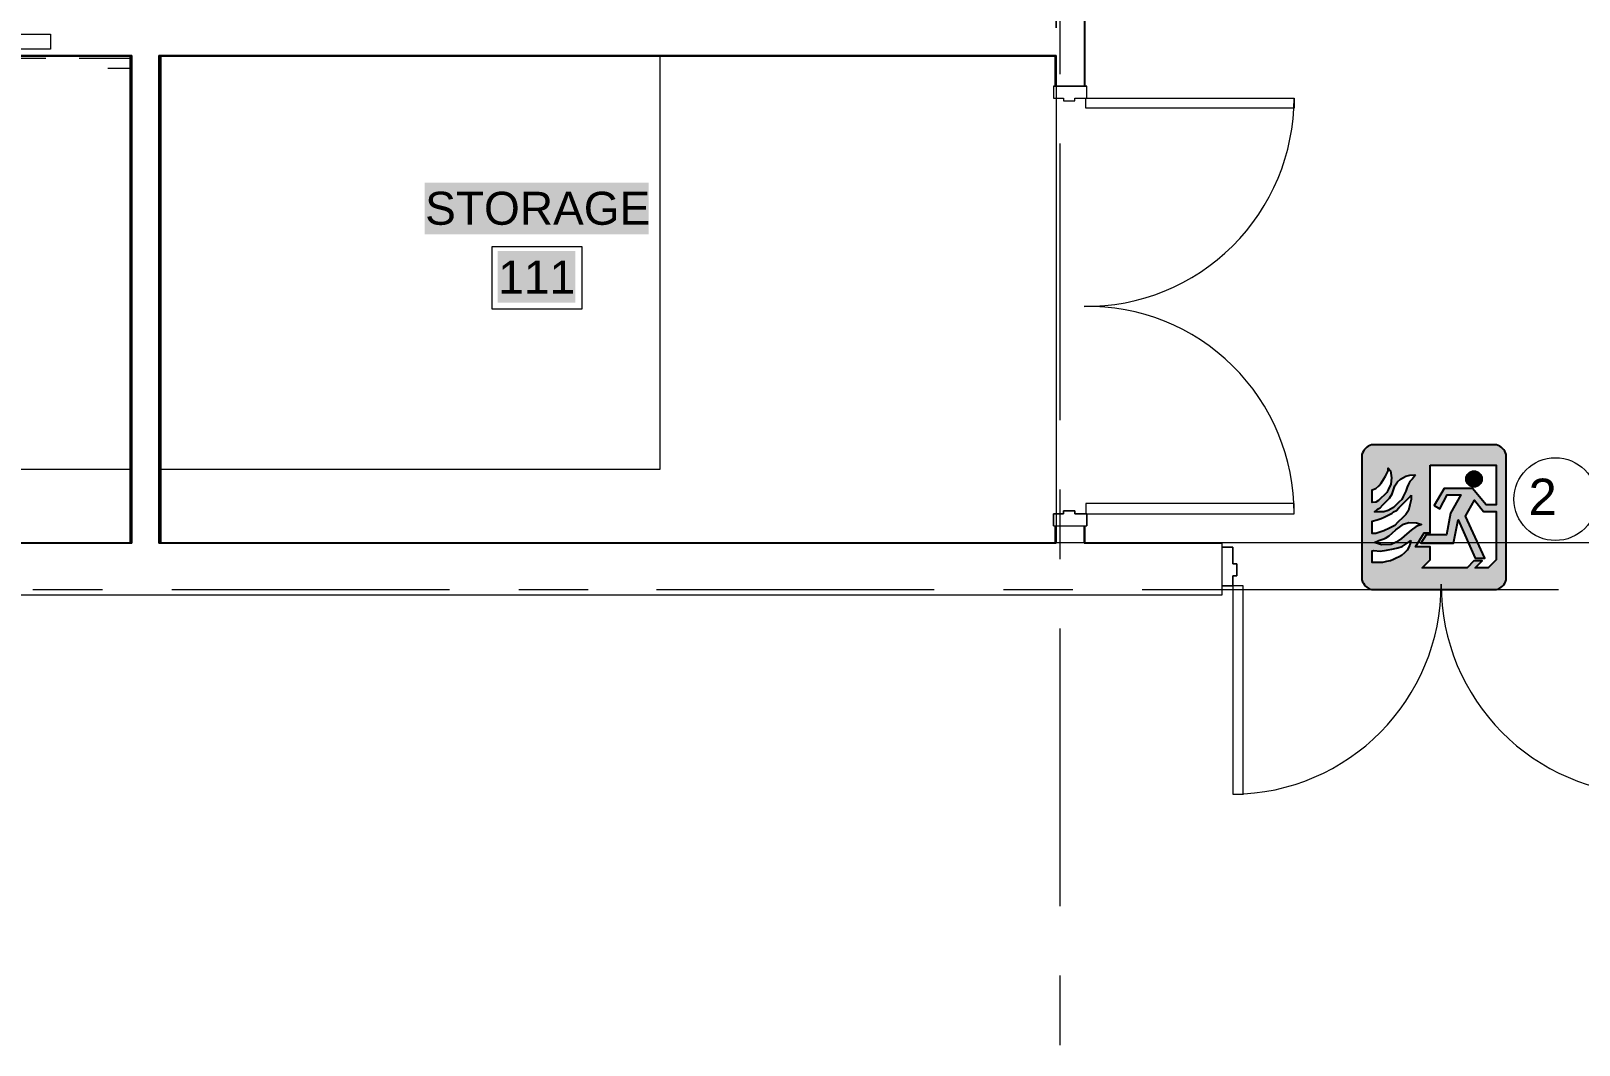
# Model space of a CAD drawing. Header units: inches. Extents: x 0.9 to 36.3, y 0.7 to 23.3.
# Drawn here: x 21.805 to 24.594, y 5.29 to 7.116 of the extents above; entities that cross this region are included whole.
import ezdxf

# ---------------------------------------------------------------- set-up
doc = ezdxf.new("R2010")
doc.units = ezdxf.units.IN
for name, color, linetype, lineweight, true_color in [('Boarder for name', 7, 'Continuous', 5, 0x777777), ('Doors', 7, 'Continuous', 5, 0xf2db9c), ('PDF_Geometry', 7, 'Continuous', 9, 0x777777)]:
    doc.layers.add(name, color=color, linetype=linetype, lineweight=lineweight, true_color=true_color)
doc.layers.add('Numbering Signages', color=82, linetype='Continuous', lineweight=0)
doc.layers.add('PDF_Solid Fills', color=7, linetype='Continuous', true_color=0xffffff)
doc.layers.add('PDF_Text', color=7, linetype='Continuous')
doc.layers.add('Signages', color=82, linetype='Continuous')
doc.styles.add('PDF Arial', font='arial.ttf')
doc.styles.get("Standard").update_dxf_attribs({"font": 'arial.ttf'})

msp = doc.modelspace()

# ---------------------------------------------------------------- hatches: boundary and pattern name
at = {"layer": 'Signages', "linetype": 'ByBlock', "ltscale": 0.001, "transparency": 33554559}
h = msp.add_hatch(color=256, dxfattribs=at)
h.paths.add_polyline_path([(24.4059, 6.2706), (24.4221, 6.2501), (24.4447, 6.2501), (24.4447, 6.1635), (24.4304, 6.1489), (24.4071, 6.1489), (24.4193, 6.1613), (24.4047, 6.1613), (24.3925, 6.1489), (24.3118, 6.1489), (24.3261, 6.1635), (24.3261, 6.1868), (24.2994, 6.1868), (24.3152, 6.2117), (24.3261, 6.2117), (24.3261, 6.3222), (24.2548, 6.3222), (24.2564, 6.311), (24.2549, 6.2994), (24.2501, 6.2895), (24.2476, 6.2844), (24.2428, 6.2798), (24.2378, 6.2748), (24.233, 6.2699), (24.2281, 6.2671), (24.2213, 6.2663), (24.2213, 6.2892), (24.2281, 6.2919), (24.2335, 6.2964), (24.2379, 6.3016), (24.2427, 6.309), (24.2453, 6.314), (24.2494, 6.3222), (24.2031, 6.3222), (24.2031, 6.1271, 0.273363), (24.2205, 6.1098), (24.3453, 6.1098, 0.005194), (24.3455, 6.1293, -0.001433), (24.3455, 6.1348, -0.001433), (24.3455, 6.1293, 0.005194), (24.3458, 6.1098), (24.4452, 6.1098, 0.273363), (24.4626, 6.1271), (24.4626, 6.3222), (24.4447, 6.3222), (24.4447, 6.2624), (24.4268, 6.2624), (24.4019, 6.2918), (24.3511, 6.2918), (24.3334, 6.2612), (24.3434, 6.2549), (24.3564, 6.2801), (24.3811, 6.2801), (24.3626, 6.2472), (24.3554, 6.2081), (24.3188, 6.2081), (24.309, 6.1933), (24.3679, 6.1933), (24.3764, 6.2352), (24.4072, 6.1662), (24.4243, 6.1662), (24.3893, 6.2419)])
h.paths.add_polyline_path([(24.3106, 6.227), (24.3008, 6.2231), (24.2915, 6.2168), (24.2837, 6.2102), (24.2743, 6.202), (24.2645, 6.1951), (24.2557, 6.191), (24.2384, 6.1903), (24.2256, 6.1948), (24.2337, 6.1979), (24.2407, 6.2006), (24.2455, 6.2024), (24.2518, 6.2063), (24.2575, 6.2113), (24.2642, 6.2173), (24.2706, 6.222), (24.2779, 6.2278), (24.2876, 6.2307), (24.301, 6.2299)], flags=16)
h.paths.add_polyline_path([(24.2918, 6.2717), (24.2894, 6.2623), (24.2869, 6.2524), (24.2819, 6.2451), (24.2771, 6.2403), (24.2673, 6.2303), (24.2624, 6.2254), (24.2576, 6.2229), (24.2526, 6.2204), (24.2427, 6.2155), (24.2354, 6.213), (24.228, 6.2105), (24.2213, 6.2105), (24.2213, 6.2328), (24.2305, 6.2352), (24.2378, 6.2377), (24.2429, 6.2401), (24.2477, 6.2423), (24.2526, 6.245), (24.2574, 6.2476), (24.2599, 6.2498), (24.265, 6.2523), (24.2697, 6.2572), (24.2746, 6.2622), (24.2795, 6.2672), (24.2845, 6.2721), (24.2894, 6.277), (24.2917, 6.2796)], flags=16)
h.paths.add_polyline_path([(24.2992, 6.3165), (24.2943, 6.3094), (24.2894, 6.3042), (24.2869, 6.2993), (24.2844, 6.2944), (24.282, 6.287), (24.2796, 6.282), (24.2772, 6.2771), (24.2747, 6.2722), (24.2697, 6.2672), (24.2648, 6.2623), (24.2599, 6.2574), (24.2501, 6.2524), (24.2427, 6.25), (24.2256, 6.2498), (24.2308, 6.2548), (24.2356, 6.2572), (24.2404, 6.2621), (24.2478, 6.2695), (24.2525, 6.2746), (24.2572, 6.282), (24.2597, 6.2896), (24.262, 6.2966), (24.2673, 6.3039), (24.2725, 6.3088), (24.2777, 6.3115), (24.2822, 6.3137), (24.2895, 6.316)], flags=16)
h.paths.add_polyline_path([(24.291, 6.1983), (24.2892, 6.19), (24.2844, 6.1809), (24.2795, 6.1761), (24.2745, 6.1712), (24.2698, 6.1687), (24.2649, 6.1661), (24.2599, 6.1638), (24.2547, 6.1614), (24.2473, 6.1602), (24.2399, 6.1588), (24.2213, 6.1588), (24.2213, 6.1793), (24.2244, 6.1802), (24.236, 6.1788), (24.2475, 6.1806), (24.26, 6.183), (24.2677, 6.1852), (24.2752, 6.1872), (24.281, 6.1909), (24.2846, 6.1932)], flags=16)
h.paths.add_polyline_path([(24.2205, 6.3704, 0.273363), (24.2031, 6.353), (24.2031, 6.3222), (24.2494, 6.3222), (24.2502, 6.3237), (24.2503, 6.3286), (24.2546, 6.3233), (24.2548, 6.3222), (24.3261, 6.3222), (24.3261, 6.3336), (24.4447, 6.3336), (24.4447, 6.3222), (24.4626, 6.3222), (24.4626, 6.353, 0.273363), (24.4452, 6.3704)])
msp.add_hatch(color=256, dxfattribs=at).paths.add_polyline_path([(24.4191, 6.3088, 0.323845), (24.4093, 6.3222), (24.4004, 6.3222, 0.323845), (24.3907, 6.3088, 1)])

# ---------------------------------------------------------------- linework, layer by layer
at = {"layer": 'Boarder for name', "linetype": 'ByBlock'}
msp.add_lwpolyline([(22.6363, 6.7277), (22.7979, 6.7277), (22.7979, 6.6144), (22.6363, 6.6144)], close=True, dxfattribs=at)
at = {"layer": 'Doors', "linetype": 'ByBlock'}
for p, q in [((23.6474, 7.0164), (23.7074, 7.0164)), ((23.6474, 6.2247), (23.7074, 6.2247))]:
    msp.add_line(p, q, dxfattribs=at)
for points in [[(23.6474, 7.0164), (23.6474, 6.9947), (23.6657, 6.9947), (23.6657, 6.9897), (23.6857, 6.9897), (23.6857, 6.9947), (23.7074, 6.9947), (23.7074, 7.0164)], [(24.0807, 6.9947), (24.0807, 6.9764), (23.7057, 6.9764), (23.7057, 6.9947)], [(23.6474, 6.2247), (23.7074, 6.2247), (23.7074, 6.2464), (23.6857, 6.2464), (23.6857, 6.2514), (23.6657, 6.2514), (23.6657, 6.2464), (23.6474, 6.2464)], [(24.0807, 6.2464), (24.0807, 6.2647), (23.7057, 6.2647), (23.7057, 6.2464)], [(23.9707, 5.7414), (23.989, 5.7414), (23.989, 6.1164), (23.9707, 6.1164)]]:
    msp.add_lwpolyline(points, close=True, dxfattribs=at)
for points in [[(23.6474, 7.0164), (23.6474, 6.9947), (23.6657, 6.9947), (23.6657, 6.9897), (23.6857, 6.9897), (23.6857, 6.9947), (23.7074, 6.9947), (23.7074, 7.0164)], [(23.6474, 6.2247), (23.6474, 6.2464), (23.6657, 6.2464), (23.6657, 6.2514), (23.6857, 6.2514), (23.6857, 6.2464), (23.7074, 6.2464), (23.7074, 6.2247)]]:
    msp.add_lwpolyline(points, dxfattribs=at)
for points in [[(24.0807, 6.2464, 0.420932), (23.7024, 6.6197, 0.417351), (24.0807, 6.9947)], [(23.9707, 5.7414, 0.413301), (24.3457, 6.1198, 0.413301), (24.7207, 5.7414)]]:
    msp.add_lwpolyline(points, format="xyb", dxfattribs=at)
at = {"layer": 'Numbering Signages', "linetype": 'ByBlock', "ltscale": 0.001}
msp.add_circle((24.5515, 6.2727, 4.0873), 0.0746, dxfattribs=at)
at = {"layer": 'PDF_Geometry', "linetype": 'ByBlock'}
for points in [[(23.704, 7.0964), (23.704, 7.0597), (23.704, 7.0964), (23.704, 7.0597), (23.704, 7.0964), (23.704, 8.8096), (23.704, 7.0964), (23.704, 8.8096), (23.7024, 8.8096), (23.7024, 7.0964), (23.7024, 7.0597), (23.7024, 7.0164)], [(23.6524, 7.4097), (23.6524, 7.1214), (23.6524, 7.433), (23.7024, 7.433), (23.7024, 7.0964), (23.7024, 7.0597), (23.7024, 7.0164), (23.6524, 7.0164), (23.6524, 7.0597), (23.6524, 7.0714), (22.0358, 7.0714), (22.0358, 6.1931), (23.6524, 6.1931), (23.6524, 6.2247), (23.7024, 6.2247), (23.7024, 6.1931), (23.9507, 6.1931), (23.9507, 6.0998), (20.3292, 6.0998)], [(23.659, 7.163), (23.659, 7.038)], [(21.4858, 7.1097), (21.8408, 7.1097), (21.8408, 7.083), (21.4858, 7.083)], [(20.3142, 7.0714), (20.9441, 7.0714), (20.3125, 7.0714), (20.9441, 7.0714), (20.9441, 7.0697), (20.3158, 7.0697), (20.3158, 6.1947), (21.9841, 6.1947), (21.9841, 7.0697), (21.4858, 7.0697), (21.4858, 7.0714), (21.9874, 7.0714), (21.4858, 7.0714), (21.9858, 7.0714), (21.9858, 6.1931), (21.9858, 7.0714)], [(21.4858, 7.0714), (21.9874, 7.0714), (21.9874, 6.1931), (20.3125, 6.1931)], [(21.9874, 7.0714), (21.9874, 6.1931), (21.9858, 6.1931), (20.3142, 6.1931), (20.3125, 6.1931), (20.3125, 7.0714)], [(21.7374, 6.9247), (21.7374, 7.0664), (21.8324, 7.0664)], [(21.8924, 7.0664), (21.9874, 7.0664), (21.9874, 6.9247)], [(21.9874, 7.0714), (21.9874, 7.0714)], [(23.6524, 6.2247), (23.6524, 6.1931), (23.6507, 6.1931), (23.6507, 6.2247), (23.6507, 6.1931), (22.0374, 6.1931), (22.0358, 6.1931), (22.0358, 7.0714), (23.6524, 7.0714), (23.6524, 7.0597), (23.6524, 6.1931)], [(23.6507, 7.0714), (23.6507, 7.0597), (23.6507, 7.0697), (23.6507, 7.0714), (23.6507, 7.0697), (22.0391, 7.0697), (22.0374, 7.0697), (22.0374, 7.0714), (22.0374, 7.0697), (22.0391, 7.0697), (22.0391, 6.1947), (24.7423, 6.1947)], [(23.6507, 7.0714), (22.0374, 7.0714), (23.6507, 7.0714)], [(22.0374, 7.0714), (22.0374, 6.1931), (22.0374, 7.0714)], [(22.0391, 6.3264), (22.9391, 6.3264), (22.9391, 7.0697)], [(23.6507, 7.0597), (23.6507, 7.0714), (23.6507, 7.0597)], [(23.6507, 7.0164), (23.6507, 7.0597), (23.6507, 7.0164)], [(23.704, 7.0597), (23.704, 7.0164)], [(23.704, 7.0597), (23.704, 7.0164)], [(21.9841, 7.048), (21.9441, 7.048)], [(23.659, 6.9131), (23.659, 6.4147)], [(21.9874, 6.8664), (21.9874, 6.7481)], [(21.9874, 6.6881), (21.9874, 6.5714)], [(21.9874, 6.5114), (21.9874, 6.3931)], [(21.8324, 6.1931), (21.7374, 6.1931), (21.7374, 6.3347)], [(21.9874, 6.3347), (21.9874, 6.1931), (21.8924, 6.1931)], [(20.3208, 6.3264), (21.9841, 6.3264)], [(23.659, 6.2897), (23.659, 6.1647)], [(23.7024, 6.1947), (23.9507, 6.1947), (23.9507, 6.1931), (23.7024, 6.1931), (23.9507, 6.1931), (23.704, 6.1931), (23.704, 6.2247), (23.704, 6.1947), (23.704, 6.2247), (23.704, 6.1931), (23.7024, 6.1931), (23.7024, 6.2247)], [(23.9507, 6.1931), (23.9507, 6.1931)], [(23.9507, 6.1864), (23.9707, 6.1864), (23.9707, 6.1564), (23.9774, 6.1564), (23.9774, 6.1348), (23.9707, 6.1348), (23.9707, 6.1164), (23.9507, 6.1164)], [(21.8091, 6.1098), (21.9341, 6.1098)], [(22.0591, 6.1098), (22.5591, 6.1098)], [(22.6841, 6.1098), (22.8091, 6.1098)], [(22.9324, 6.1098), (23.4324, 6.1098)], [(23.5574, 6.1098), (23.6824, 6.1098)], [(23.8074, 6.1098), (24.3073, 6.1098)], [(24.4323, 6.1098), (24.5573, 6.1098)], [(23.659, 6.0398), (23.659, 5.5398)], [(23.659, 5.4148), (23.659, 5.2898)]]:
    msp.add_lwpolyline(points, dxfattribs=at)
for points in [[(23.6507, 7.0164), (23.6507, 7.0597)], [(23.704, 7.0164), (23.704, 7.0597)], [(23.6507, 6.1947), (23.6507, 6.2247)], [(20.3125, 6.1931), (21.9874, 6.1931)], [(22.0358, 6.1931), (23.6524, 6.1931)], [(23.9707, 6.1864), (23.9507, 6.1864), (23.9507, 6.1164), (23.9707, 6.1164), (23.9707, 6.1348), (23.9774, 6.1348), (23.9774, 6.1564), (23.9707, 6.1564)]]:
    msp.add_lwpolyline(points, close=True, dxfattribs=at)
at = {"layer": 'PDF_Solid Fills', "linetype": 'ByBlock', "transparency": 33554559}
for points in [[(22.5146, 6.7494), (22.9179, 6.7494), (22.5146, 6.8427), (22.9179, 6.8427)], [(22.6463, 6.6261), (22.7863, 6.6261), (22.6463, 6.7194), (22.7863, 6.7194)]]:
    msp.add_solid(points, dxfattribs=at)
at = {"layer": 'Signages', "linetype": 'ByBlock', "elevation": -2.7249}
for points in [[(24.4626, 6.353, 0.273363), (24.4452, 6.3704), (24.2205, 6.3704, 0.273363), (24.2031, 6.353), (24.2031, 6.1271, 0.273363), (24.2205, 6.1098), (24.4452, 6.1098, 0.273363), (24.4626, 6.1271), (24.4626, 6.353, 0.273363)], [(24.4191, 6.3088, -1), (24.3907, 6.3088, -1), (24.4191, 6.3088, -1)]]:
    msp.add_lwpolyline(points, format="xyb", close=True, dxfattribs=at)
for points in [[(24.3261, 6.3336), (24.4447, 6.3336), (24.4447, 6.2624), (24.4268, 6.2624), (24.4019, 6.2918), (24.3511, 6.2918), (24.3334, 6.2612), (24.3434, 6.2549), (24.3564, 6.2801), (24.3811, 6.2801), (24.3626, 6.2472), (24.3554, 6.2081), (24.3188, 6.2081), (24.309, 6.1933), (24.3679, 6.1933), (24.3764, 6.2352), (24.4072, 6.1662), (24.4243, 6.1662), (24.3893, 6.2419), (24.4059, 6.2706), (24.4221, 6.2501), (24.4447, 6.2501), (24.4447, 6.1635), (24.4304, 6.1489), (24.4071, 6.1489), (24.4193, 6.1613), (24.4047, 6.1613), (24.3925, 6.1489), (24.3118, 6.1489), (24.3261, 6.1635), (24.3261, 6.1868), (24.2994, 6.1868), (24.3152, 6.2117), (24.3261, 6.2117), (24.3261, 6.3336)], [(24.2546, 6.3233), (24.2564, 6.311), (24.2549, 6.2994), (24.2501, 6.2895), (24.2476, 6.2844), (24.2428, 6.2798), (24.2378, 6.2748), (24.233, 6.2699), (24.2281, 6.2671), (24.2213, 6.2663), (24.2213, 6.2892), (24.2281, 6.2919), (24.2335, 6.2964), (24.2379, 6.3016), (24.2427, 6.309), (24.2453, 6.314), (24.2502, 6.3237), (24.2503, 6.3286), (24.2546, 6.3233)], [(24.2992, 6.3165), (24.2943, 6.3094), (24.2894, 6.3042), (24.2869, 6.2993), (24.2844, 6.2944), (24.282, 6.287), (24.2796, 6.282), (24.2772, 6.2771), (24.2747, 6.2722), (24.2697, 6.2672), (24.2648, 6.2623), (24.2599, 6.2574), (24.2501, 6.2524), (24.2427, 6.25), (24.2256, 6.2498), (24.2308, 6.2548), (24.2356, 6.2572), (24.2404, 6.2621), (24.2478, 6.2695), (24.2525, 6.2746), (24.2572, 6.282), (24.2597, 6.2896), (24.262, 6.2966), (24.2673, 6.3039), (24.2725, 6.3088), (24.2777, 6.3115), (24.2822, 6.3137), (24.2895, 6.316), (24.2992, 6.3165)], [(24.2917, 6.2796), (24.2918, 6.2717), (24.2894, 6.2623), (24.2869, 6.2524), (24.2819, 6.2451), (24.2771, 6.2403), (24.2673, 6.2303), (24.2624, 6.2254), (24.2576, 6.2229), (24.2526, 6.2204), (24.2427, 6.2155), (24.2354, 6.213), (24.228, 6.2105), (24.2213, 6.2105), (24.2213, 6.2328), (24.2305, 6.2352), (24.2378, 6.2377), (24.2429, 6.2401), (24.2477, 6.2423), (24.2526, 6.245), (24.2574, 6.2476), (24.2599, 6.2498), (24.265, 6.2523), (24.2697, 6.2572), (24.2746, 6.2622), (24.2795, 6.2672), (24.2845, 6.2721), (24.2894, 6.277), (24.2917, 6.2796)], [(24.2876, 6.2307), (24.301, 6.2299), (24.3106, 6.227), (24.3008, 6.2231), (24.2915, 6.2168), (24.2837, 6.2102), (24.2743, 6.202), (24.2645, 6.1951), (24.2557, 6.191), (24.2384, 6.1903), (24.2256, 6.1948), (24.2337, 6.1979), (24.2407, 6.2006), (24.2455, 6.2024), (24.2518, 6.2063), (24.2575, 6.2113), (24.2642, 6.2173), (24.2706, 6.222), (24.2779, 6.2278), (24.2876, 6.2307)], [(24.291, 6.1983), (24.2892, 6.19), (24.2844, 6.1809), (24.2795, 6.1761), (24.2745, 6.1712), (24.2698, 6.1687), (24.2649, 6.1661), (24.2599, 6.1638), (24.2547, 6.1614), (24.2473, 6.1602), (24.2399, 6.1588), (24.2213, 6.1588), (24.2213, 6.1793), (24.2244, 6.1802), (24.236, 6.1788), (24.2475, 6.1806), (24.26, 6.183), (24.2677, 6.1852), (24.2752, 6.1872), (24.281, 6.1909), (24.2846, 6.1932), (24.291, 6.1983)]]:
    msp.add_lwpolyline(points, close=True, dxfattribs=at)

# ---------------------------------------------------------------- texts
at = {"layer": 'Numbering Signages', "linetype": 'ByBlock', "ltscale": 0.001}
msp.add_text('2', height=0.0655, dxfattribs=at).set_placement((24.5031, 6.244, 4.0873))
at = {"layer": 'PDF_Text', "linetype": 'ByBlock', "char_height": 0.05939, "attachment_point": 4, "style": 'PDF Arial'}
for s, insert in [('STORAGE', (22.5155, 6.7959)), ('111', (22.6472, 6.6725))]:
    msp.add_mtext(s, dxfattribs=dict(at, insert=insert))

doc.saveas('drawing.dxf')
